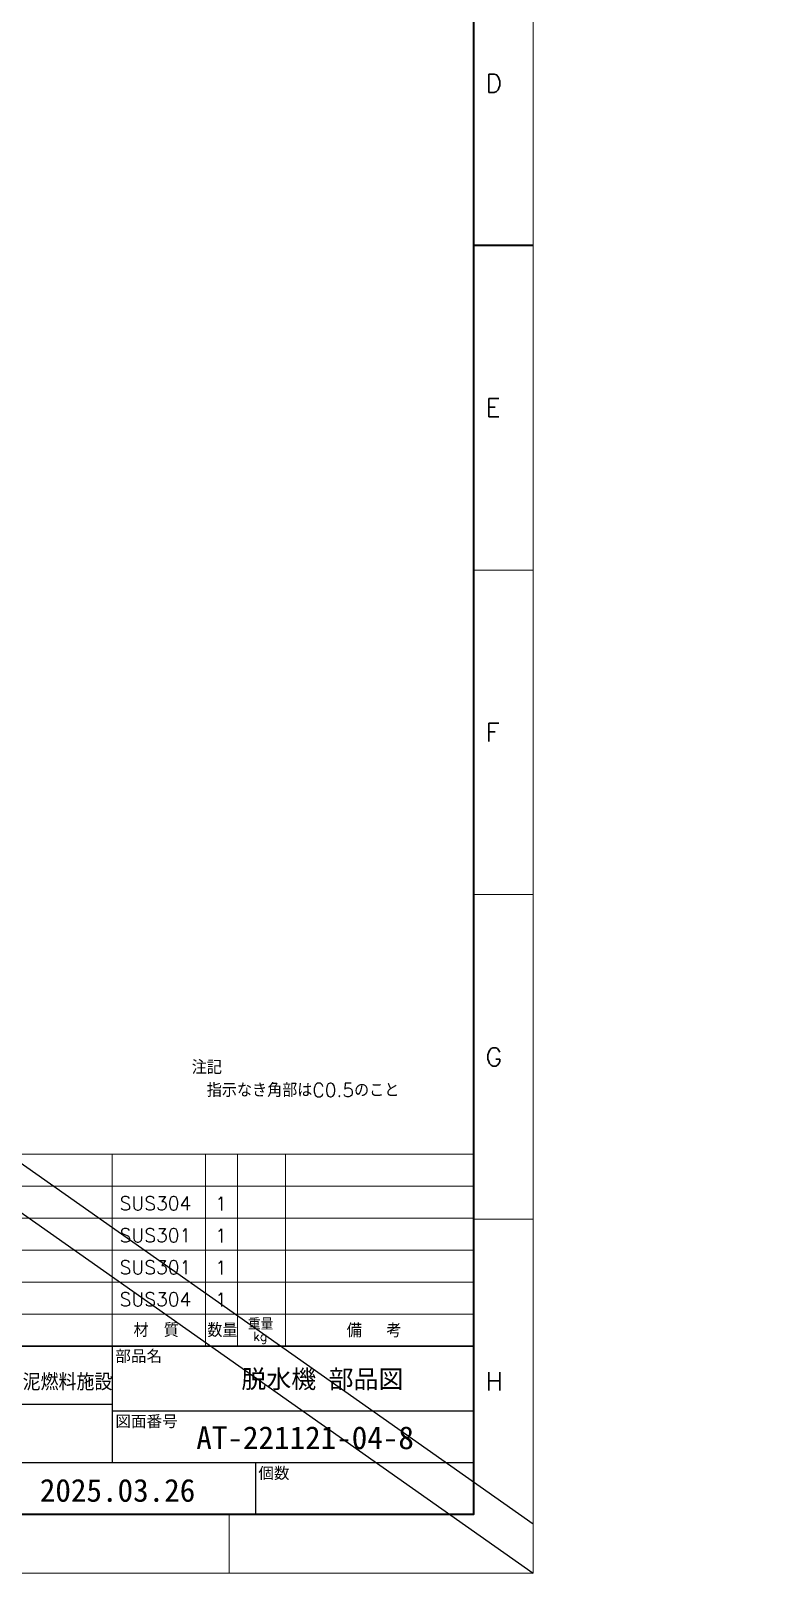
# Model space of a CAD drawing. Header units: millimetres. Extents: x 0 to 7035, y -19 to 2375.
# Drawn here: x 2873 to 3518, y 0 to 1350 of the extents above; entities that cross this region are included whole.
import ezdxf
from ezdxf import colors
from ezdxf.entities.mleader import LeaderData, LeaderLine
from ezdxf.enums import TextEntityAlignment as Align
from ezdxf.math import Vec2, Vec3

# ---------------------------------------------------------------- set-up
doc = ezdxf.new("R2010")
doc.units = ezdxf.units.MM
doc.header["$LTSCALE"] = 1.6
for name, color, linetype, lineweight in [('07_TEXT', 3, 'Continuous', 13), ('08_DIM', 3, 'Continuous', 13), ('90_FRAME', 5, 'Continuous', 35)]:
    doc.layers.add(name, color=color, linetype=linetype, lineweight=lineweight)
doc.layers.add('91_BLANK', color=5, linetype='Continuous', lineweight=0, plot=False)
doc.styles.add('KSS_TXT', font='txt.shx', dxfattribs={"bigfont": 'extfont2.shx'})
doc.styles.add('MS_G', font='MS Gothic.ttf')
doc.styles.get("Standard").update_dxf_attribs({"font": 'txt.shx', "bigfont": 'extfont2.shx'})
doc.styles.add('表題用', font='MS PGothic.ttf')

# ---------------------------------------------------------------- blocks, each defined once
blk = doc.blocks.new('AM_BALLOON1')
at = {"transparency": 16777216}
blk.add_circle((0, 0), 5, dxfattribs=at)
blk.add_attdef('B_NUMBER', text='', height=3, dxfattribs=at).set_placement((0, 0), align=Align.MIDDLE_CENTER)
blk = doc.blocks.new('_OPEN')
at = {"color": 0, "linetype": 'ByBlock'}
for p, q in [((-1, 0.1666666666666666), (0, 0)), ((0, 0), (-1, -0.1666666666666666)), ((0, 0), (-1, 0))]:
    blk.add_line(p, q, dxfattribs=at)

msp = doc.modelspace()

# ---------------------------------------------------------------- linework, layer by layer
for p, q in [((-8.093381893559126e-07, 2374.904638102547), (3312.803439188015, 43.22543809184594)), ((-8.093381893559126e-07, 2331.679199898026), (3312.803439188015, -1.126752522395691e-07))]:
    msp.add_line(p, q)
at = {"layer": '90_FRAME'}
msp.add_line((3312.803439193518, 1161.723697891917), (3260.955724908015, 1161.723697891917), dxfattribs=at)
at = {"layer": '90_FRAME', "color": 4, "lineweight": 13}
for p, q in [((3312.803439193518, 877.7348223930649), (3260.955724908015, 877.7348223930649)), ((3312.803439193518, 593.7459468942131), (3260.955724908015, 593.7459468942131)), ((2656.069992768332, 366.7016244489001), (3260.955701801782, 366.7016244489001)), ((2944.431898635686, 366.7016244489001), (2944.431898635686, 198.7016244671281)), ((3026.208353593604, 366.7016244489001), (3026.208353593628, 198.7016244671281)), ((3054.208350093606, 366.7016244489001), (3054.20835009363, 198.7016244671281)), ((3096.208344843623, 366.7016244489001), (3096.208344843623, 198.7016244671281)), ((2656.069992768332, 338.7016229537658), (3260.955701801782, 338.7016229537658)), ((2656.069992768332, 310.7016214586315), (3260.955701801782, 310.7016214586315)), ((3312.803439193518, 309.7570713953615), (3260.955724908015, 309.7570713953615)), ((2656.069992768332, 282.7016199634972), (3260.955701801782, 282.7016199634972)), ((2656.069992768332, 254.7016214586315), (3260.955701801782, 254.7016214586315)), ((2656.069992768332, 226.7016214586315), (3260.955701801782, 226.7016214586315)), ((3046.837767764388, -1.126752522395691e-07), (3046.837767764388, 51.61591018200809))]:
    msp.add_line(p, q, dxfattribs=at)
at = {"layer": '90_FRAME', "color": 7, "lineweight": 25}
msp.add_line((2656.070015874565, 198.7016244671281), (3260.955724908015, 198.7016244671281), dxfattribs=at)
at = {"layer": '90_FRAME', "color": 0, "lineweight": 25}
for p, q in [((2944.431898635686, 198.7016244671281), (2944.431898635686, 96.8730530389671)), ((2793.384296338414, 147.7873387530485), (2944.431898635686, 147.7873387530485)), ((2944.431898635686, 142.1301958959261), (3260.955724908015, 142.1301958959261)), ((2793.384296338414, 96.8730530389671), (3260.955724908015, 96.8730530389671)), ((3069.927153480171, 96.8730530389671), (3069.927153480171, 51.61591018200807))]:
    msp.add_line(p, q, dxfattribs=at)
at = {"layer": '90_FRAME'}
msp.add_lwpolyline([(155.3836106315844, 51.61591018200809), (3260.955724908015, 51.61591018200807), (3260.955724908015, 2271.831485601825), (155.3836106315844, 2271.831485601825)], close=True, dxfattribs=at)
at = {"layer": '90_FRAME', "color": 0, "lineweight": 25}
msp.add_lwpolyline([(2468.955724911213, 51.61591018200807), (3260.955724908015, 51.61591018200807), (3260.955724908015, 198.7016244671281), (2468.955724911213, 198.7016244671281)], close=True, dxfattribs=at)
at = {"layer": '91_BLANK'}
msp.add_lwpolyline([(-8.093381893559126e-07, -1.126752522395691e-07), (3312.803439188015, -1.126752522395691e-07), (3312.803439188015, 2331.679199898026), (-8.093381893559126e-07, 2331.679199898026)], close=True, dxfattribs=at)

# ---------------------------------------------------------------- texts
at = {"layer": '07_TEXT', "ltscale": 2, "insert": (3014.015017768632, 448.6608275779336), "char_height": 12, "attachment_point": 1}
msp.add_mtext_dynamic_manual_height_columns('注記\\P\u3000指示なき角部はC0.5のこと', width=218.4391265705794, gutter_width=15, heights=[0], dxfattribs=at)
at = {"layer": '90_FRAME', "color": 0, "lineweight": 13, "style": 'KSS_TXT'}
for s, p in [('D', (3271.262776154246, 1303.718135641343)), ('E', (3271.262776154246, 1019.729260142491)), ('F', (3271.262776154246, 735.740384643639)), ('G', (3271.262776154246, 451.7515091447873)), ('H', (3271.262776154246, 167.7626336459356))]:
    msp.add_text(s, height=16, dxfattribs=at).set_placement(p, align=Align.MIDDLE_LEFT)
at = {"layer": '90_FRAME', "color": 3, "lineweight": 13}
for s, height, p in [('SUS304', 12, (2950.877395667206, 317.6589902909412)), ('SUS301', 12, (2950.87739566721, 289.6589887958069)), ('SUS301', 12, (2950.877395667214, 261.6589873006726)), ('SUS304', 12, (2950.877395667214, 233.6589873006726)), ('材\u3000質', 12, (2963.105646341352, 206.6188954248648)), ('数量', 12, (3027.678922044203, 206.528707713084)), ('重量', 10, (3063.355111471703, 213.0730870623581)), ('備  考', 12, (3149.730082373996, 206.3275106742893)), ('kg', 8, (3067.77497053342, 203.2883888732092))]:
    msp.add_text(s, height=height, dxfattribs=at).set_placement(p)
for p in [(3039.665221940928, 323.392323584759), (3039.665221940932, 295.3923220896247), (3039.665221940936, 267.3923205944903), (3039.665221940936, 239.3923220896246)]:
    msp.add_text('1', height=12, dxfattribs=at).set_placement(p, align=Align.MIDDLE_CENTER)
at = {"layer": '90_FRAME', "color": 0, "style": '表題用'}
for s, p in [('部品名', (2947.150214514453, 190.0099838312849)), ('図面番号', (2947.150214514449, 132.9385552600829)), ('個数', (3072.302040467706, 87.52464831262068))]:
    msp.add_text(s, height=10, dxfattribs=at).set_placement(p, align=Align.MIDDLE_LEFT)
at = {"layer": '90_FRAME', "color": 0, "style": 'MS_G', "width": 0.9}
msp.add_text('有機性汚泥燃料施設', height=12.8, dxfattribs=at).set_placement((2803.147463597718, 161.2842602781881))
at = {"layer": '90_FRAME', "color": 0, "style": 'MS_G'}
for s, height, p in [('脱水機 部品図', 16, (3057.45906803752, 161.8583705960455)), ('AT-221121-04-8', 20, (3018.011112294846, 108.5143805856874)), ('2025.03.26', 20, (2881.055564052571, 62.47935780311605))]:
    msp.add_text(s, height=height, dxfattribs=at).set_placement(p)

# ---------------------------------------------------------------- leaders
at = {"layer": '08_DIM'}
ml = msp.add_multileader_block('Standard', dxfattribs=at)
ml.set_content('AM_BALLOON1', color=256, scale=5)
ml.set_attribute('B_NUMBER', '14', width=0)
ml.set_leader_properties(color=256, linetype='ByLayer', lineweight=-1)
ml.set_arrow_properties(name='OPEN')
ml.build(insert=Vec2(0, 0))
ml.multileader.update_dxf_attribs({"leader_type": 0, "has_dogleg": 0, "text_right_attachment_type": 6, "dogleg_length": 0, "arrow_head_size": 10, "scale": 2.5, "block_connection_type": 1})
ctx = ml.context
ctx.base_point, ctx.scale, ctx.char_height, ctx.arrow_head_size, ctx.landing_gap_size, ctx.plane_origin = Vec3(4319.144898965958, 2079.442904438279), 2.5, 20, 10, 10, Vec3(4319.144898965958, 2079.442904438279)
ctx.right_attachment, ctx.attachment_type = 6, 1
notes = []
notes.append((ctx, [(0, (0, 0, 0), (0, 0), (1, 0), 1, [])]))
ctx.block.insert = Vec3(4319.144898965958, 2079.442904438279)
ml = msp.add_multileader_block('Standard', dxfattribs=at)
ml.set_content('AM_BALLOON1', color=256, scale=5)
ml.set_attribute('B_NUMBER', '15', width=0)
ml.set_leader_properties(color=256, linetype='ByLayer', lineweight=-1)
ml.set_arrow_properties(name='OPEN')
ml.build(insert=Vec2(0, 0))
ml.multileader.update_dxf_attribs({"leader_type": 0, "has_dogleg": 0, "text_right_attachment_type": 6, "dogleg_length": 0, "arrow_head_size": 10, "scale": 2.5, "block_connection_type": 1})
ctx = ml.context
ctx.base_point, ctx.scale, ctx.char_height, ctx.arrow_head_size, ctx.landing_gap_size, ctx.plane_origin = Vec3(4319.144898965954, 1678.11127975666), 2.5, 20, 10, 10, Vec3(4319.144898965954, 1678.11127975666)
ctx.right_attachment, ctx.attachment_type = 6, 1
notes.append((ctx, [(0, (0, 0, 0), (0, 0), (1, 0), 1, [])]))
ctx.block.insert = Vec3(4319.144898965954, 1678.11127975666)
ml = msp.add_multileader_block('Standard', dxfattribs=at)
ml.set_content('AM_BALLOON1', color=256, scale=5)
ml.set_attribute('B_NUMBER', '16', width=0)
ml.set_leader_properties(color=256, linetype='ByLayer', lineweight=-1)
ml.set_arrow_properties(name='OPEN')
ml.build(insert=Vec2(0, 0))
ml.multileader.update_dxf_attribs({"leader_type": 0, "has_dogleg": 0, "text_right_attachment_type": 6, "dogleg_length": 0, "arrow_head_size": 10, "scale": 2.5, "block_connection_type": 1})
ctx = ml.context
ctx.base_point, ctx.scale, ctx.char_height, ctx.arrow_head_size, ctx.landing_gap_size, ctx.plane_origin = Vec3(4319.144898965958, 1300.784135891075), 2.5, 20, 10, 10, Vec3(4319.144898965958, 1300.784135891075)
ctx.right_attachment, ctx.attachment_type = 6, 1
notes.append((ctx, [(0, (0, 0, 0), (0, 0), (1, 0), 1, [])]))
ctx.block.insert = Vec3(4319.144898965958, 1300.784135891075)
ml = msp.add_multileader_block('Standard', dxfattribs=at)
ml.set_content('AM_BALLOON1', color=256, scale=5)
ml.set_attribute('B_NUMBER', '17', width=0)
ml.set_leader_properties(color=256, linetype='ByLayer', lineweight=-1)
ml.set_arrow_properties(name='OPEN')
ml.build(insert=Vec2(0, 0))
ml.multileader.update_dxf_attribs({"leader_type": 0, "has_dogleg": 0, "text_right_attachment_type": 6, "dogleg_length": 0, "arrow_head_size": 10, "scale": 2.5, "block_connection_type": 1})
ctx = ml.context
ctx.base_point, ctx.scale, ctx.char_height, ctx.arrow_head_size, ctx.landing_gap_size, ctx.plane_origin = Vec3(4252.11975375663, 842.030094297492), 2.5, 20, 10, 10, Vec3(4252.11975375663, 842.030094297492)
ctx.right_attachment, ctx.attachment_type = 6, 1
notes.append((ctx, [(0, (0, 0, 0), (0, 0), (1, 0), 1, [])]))
ctx.block.insert = Vec3(4252.11975375663, 842.030094297492)
for ctx, leaders in notes:
    for number, flags, end, landing, length, lines in leaders:
        leader = LeaderData()
        leader.index, (leader.has_last_leader_line, leader.has_dogleg_vector, leader.attachment_direction) = number, flags
        leader.last_leader_point, leader.dogleg_vector, leader.dogleg_length = Vec3(end), Vec3(landing), length
        for number, points, colour, breaks in lines:
            line = LeaderLine()
            line.index, line.vertices, line.color, line.breaks = number, Vec3.list(points), colors.encode_raw_color(colour), breaks
            leader.lines.append(line)
        ctx.leaders.append(leader)

doc.saveas('drawing.dxf')
